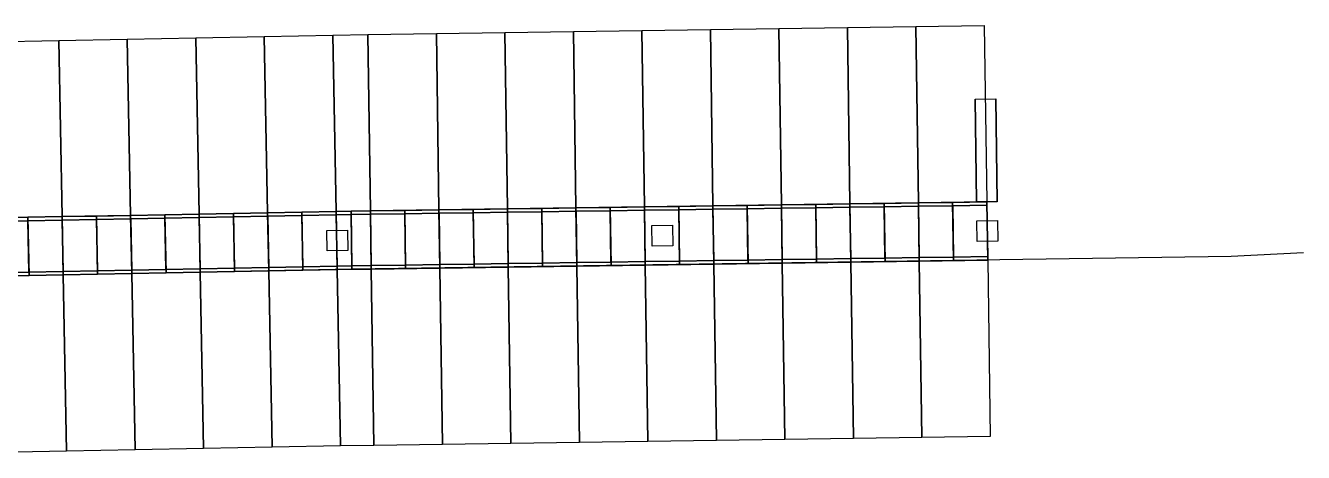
# Model space of a CAD drawing. Extents: x -568 to -418, y 8 to 39.
# Drawn here: x -455 to -417.69, y 8.13 to 20.6 of the extents above; entities that cross this region are included whole.
import ezdxf

# ---------------------------------------------------------------- set-up
doc = ezdxf.new("R2010")
doc.units = 0
doc.header["$LTSCALE"] = 0.25
for name, color, linetype in [('3D-AGUA', 140, 'CONTINUOUS'), ('3D-COLECTOR-INTERIOR', 9, 'CONTINUOUS'), ('3D-COLECTOR-LOSA-FONDO', 253, 'CONTINUOUS'), ('3D-COLECTOR-LOSA-SUPERIOR', 254, 'CONTINUOUS'), ('3D-COLECTOR-MUROS', 252, 'CONTINUOUS'), ('3D-CUNETAS', 3, 'CONTINUOUS'), ('3D-LINDERO', 6, 'CONTINUOUS'), ('3D-REGISTROS-TAPAS', 30, 'CONTINUOUS'), ('3D-TERRENO', 8, 'CONTINUOUS')]:
    doc.layers.add(name, color=color, linetype=linetype)

msp = doc.modelspace()

# ---------------------------------------------------------------- linework, layer by layer
at = {"layer": '3D-AGUA'}
for points in [[(-429.9117, 13.8073, 259.057), (-430.9116, 13.7927, 259.0554), (-430.9335, 15.2926, 259.0554), (-429.9336, 15.3072, 259.057)], [(-428.9118, 13.8219, 259.0587), (-429.9117, 13.8073, 259.057), (-429.9336, 15.3072, 259.057), (-428.9337, 15.3218, 259.0587)], [(-427.9119, 13.8366, 259.0604), (-428.9118, 13.8219, 259.0587), (-428.9337, 15.3218, 259.0587), (-427.9338, 15.3364, 259.0604)], [(-426.912, 13.8512, 259.0622), (-427.9119, 13.8366, 259.0604), (-427.9338, 15.3364, 259.0604), (-426.934, 15.351, 259.0622)], [(-452.9053, 13.4377, 259.0271), (-453.9051, 13.4185, 259.0261), (-453.9338, 14.9183, 259.0261), (-452.934, 14.9374, 259.0271)], [(-451.9055, 13.4568, 259.0281), (-452.9053, 13.4377, 259.0271), (-452.934, 14.9374, 259.0271), (-451.9342, 14.9565, 259.0281)], [(-450.9057, 13.476, 259.0291), (-451.9055, 13.4568, 259.0281), (-451.9342, 14.9565, 259.0281), (-450.9344, 14.9757, 259.0291)], [(-449.9058, 13.4951, 259.0302), (-450.9057, 13.476, 259.0291), (-450.9344, 14.9757, 259.0291), (-449.9346, 14.9948, 259.0302)], [(-448.906, 13.5143, 259.0313), (-449.9058, 13.4951, 259.0302), (-449.9346, 14.9948, 259.0302), (-448.9347, 15.014, 259.0313)], [(-447.9062, 13.5334, 259.0324), (-448.906, 13.5143, 259.0313), (-448.9347, 15.014, 259.0313), (-447.9349, 15.0331, 259.0324)], [(-446.9064, 13.5526, 259.0335), (-447.9062, 13.5334, 259.0324), (-447.9349, 15.0331, 259.0324), (-446.9351, 15.0523, 259.0335)], [(-445.9066, 13.5717, 259.0347), (-446.9064, 13.5526, 259.0335), (-446.9351, 15.0523, 259.0335), (-445.9353, 15.0714, 259.0347)], [(-445.4754, 13.58, 259.0353), (-445.9066, 13.5717, 259.0347), (-445.9353, 15.0714, 259.0347), (-445.4973, 15.0798, 259.0353)], [(-444.9101, 13.5882, 259.0359), (-445.4754, 13.58, 259.0353), (-445.4973, 15.0798, 259.0353), (-444.932, 15.0881, 259.0359)], [(-443.9102, 13.6028, 259.0371), (-444.9101, 13.5882, 259.0359), (-444.932, 15.0881, 259.0359), (-443.9321, 15.1027, 259.0371)], [(-442.9103, 13.6174, 259.0383), (-443.9102, 13.6028, 259.0371), (-443.9321, 15.1027, 259.0371), (-442.9322, 15.1173, 259.0383)], [(-441.9104, 13.632, 259.0396), (-442.9103, 13.6174, 259.0383), (-442.9322, 15.1173, 259.0383), (-441.9324, 15.1319, 259.0396)], [(-440.9106, 13.6467, 259.0409), (-441.9104, 13.632, 259.0396), (-441.9324, 15.1319, 259.0396), (-440.9325, 15.1465, 259.0409)], [(-439.9107, 13.6613, 259.0422), (-440.9106, 13.6467, 259.0409), (-440.9325, 15.1465, 259.0409), (-439.9326, 15.1611, 259.0422)], [(-438.9108, 13.6759, 259.0435), (-439.9107, 13.6613, 259.0422), (-439.9326, 15.1611, 259.0422), (-438.9327, 15.1757, 259.0435)], [(-437.9109, 13.6905, 259.0449), (-438.9108, 13.6759, 259.0435), (-438.9327, 15.1757, 259.0435), (-437.9328, 15.1903, 259.0449)], [(-436.911, 13.7051, 259.0463), (-437.9109, 13.6905, 259.0449), (-437.9328, 15.1903, 259.0449), (-436.9329, 15.2049, 259.0463)], [(-435.9111, 13.7197, 259.0478), (-436.911, 13.7051, 259.0463), (-436.9329, 15.2049, 259.0463), (-435.933, 15.2195, 259.0478)], [(-434.9112, 13.7343, 259.0492), (-435.9111, 13.7197, 259.0478), (-435.933, 15.2195, 259.0478), (-434.9331, 15.2341, 259.0492)], [(-433.9113, 13.7489, 259.0507), (-434.9112, 13.7343, 259.0492), (-434.9331, 15.2341, 259.0492), (-433.9332, 15.2487, 259.0507)], [(-432.9114, 13.7635, 259.0522), (-433.9113, 13.7489, 259.0507), (-433.9332, 15.2487, 259.0507), (-432.9333, 15.2634, 259.0522)], [(-431.9115, 13.7781, 259.0538), (-432.9114, 13.7635, 259.0522), (-432.9333, 15.2634, 259.0522), (-431.9334, 15.278, 259.0538)], [(-430.9116, 13.7927, 259.0554), (-431.9115, 13.7781, 259.0538), (-431.9334, 15.278, 259.0538), (-430.9335, 15.2926, 259.0554)], [(-454.9049, 13.3994, 259.0251), (-455.9047, 13.3802, 259.0241), (-455.9335, 14.88, 259.0241), (-454.9336, 14.8991, 259.0251)], [(-453.9051, 13.4185, 259.0261), (-454.9049, 13.3994, 259.0251), (-454.9336, 14.8991, 259.0251), (-453.9338, 14.9183, 259.0261)]]:
    msp.add_3dface(points, dxfattribs=at)
at = {"layer": '3D-COLECTOR-INTERIOR'}
for points in [[(-429.9117, 13.8073, 258.7109), (-430.9116, 13.7927, 258.7079), (-430.9335, 15.2926, 258.7079), (-429.9336, 15.3072, 258.7109)], [(-429.9336, 15.3072, 258.7109), (-430.9335, 15.2926, 258.7079), (-430.9335, 15.2926, 259.15), (-429.9336, 15.3072, 259.15)], [(-429.9117, 13.8073, 259.15), (-430.9116, 13.7927, 259.15), (-430.9335, 15.2926, 259.15), (-429.9336, 15.3072, 259.15)], [(-428.9118, 13.8219, 258.714), (-429.9117, 13.8073, 258.7109), (-429.9336, 15.3072, 258.7109), (-428.9337, 15.3218, 258.714)], [(-428.9337, 15.3218, 258.714), (-429.9336, 15.3072, 258.7109), (-429.9336, 15.3072, 259.15), (-428.9337, 15.3218, 259.15)], [(-428.9118, 13.8219, 259.15), (-429.9117, 13.8073, 259.15), (-429.9336, 15.3072, 259.15), (-428.9337, 15.3218, 259.15)], [(-427.9119, 13.8366, 258.717), (-428.9118, 13.8219, 258.714), (-428.9337, 15.3218, 258.714), (-427.9338, 15.3364, 258.717)], [(-427.9338, 15.3364, 258.717), (-428.9337, 15.3218, 258.714), (-428.9337, 15.3218, 259.15), (-427.9338, 15.3364, 259.15)], [(-427.9119, 13.8366, 259.15), (-428.9118, 13.8219, 259.15), (-428.9337, 15.3218, 259.15), (-427.9338, 15.3364, 259.15)], [(-426.912, 13.8512, 258.72), (-427.9119, 13.8366, 258.717), (-427.9338, 15.3364, 258.717), (-426.934, 15.351, 258.72)], [(-426.934, 15.351, 258.72), (-427.9338, 15.3364, 258.717), (-427.9338, 15.3364, 259.15), (-426.934, 15.351, 259.15)], [(-426.912, 13.8512, 259.15), (-427.9119, 13.8366, 259.15), (-427.9338, 15.3364, 259.15), (-426.934, 15.351, 259.15)], [(-452.9053, 13.4377, 258.6415), (-453.9051, 13.4185, 258.6385), (-453.9338, 14.9183, 258.6385), (-452.934, 14.9374, 258.6415)], [(-452.934, 14.9374, 258.6415), (-453.9338, 14.9183, 258.6385), (-453.9338, 14.9183, 259.15), (-452.934, 14.9374, 259.15)], [(-452.9053, 13.4377, 259.15), (-453.9051, 13.4185, 259.15), (-453.9338, 14.9183, 259.15), (-452.934, 14.9374, 259.15)], [(-451.9055, 13.4568, 258.6445), (-452.9053, 13.4377, 258.6415), (-452.934, 14.9374, 258.6415), (-451.9342, 14.9565, 258.6445)], [(-451.9342, 14.9565, 258.6445), (-452.934, 14.9374, 258.6415), (-452.934, 14.9374, 259.15), (-451.9342, 14.9565, 259.15)], [(-451.9055, 13.4568, 259.15), (-452.9053, 13.4377, 259.15), (-452.934, 14.9374, 259.15), (-451.9342, 14.9565, 259.15)], [(-450.9057, 13.476, 258.6475), (-451.9055, 13.4568, 258.6445), (-451.9342, 14.9565, 258.6445), (-450.9344, 14.9757, 258.6475)], [(-450.9344, 14.9757, 258.6475), (-451.9342, 14.9565, 258.6445), (-451.9342, 14.9565, 259.15), (-450.9344, 14.9757, 259.15)], [(-450.9057, 13.476, 259.15), (-451.9055, 13.4568, 259.15), (-451.9342, 14.9565, 259.15), (-450.9344, 14.9757, 259.15)], [(-449.9058, 13.4951, 258.6505), (-450.9057, 13.476, 258.6475), (-450.9344, 14.9757, 258.6475), (-449.9346, 14.9948, 258.6505)], [(-449.9346, 14.9948, 258.6505), (-450.9344, 14.9757, 258.6475), (-450.9344, 14.9757, 259.15), (-449.9346, 14.9948, 259.15)], [(-449.9058, 13.4951, 259.15), (-450.9057, 13.476, 259.15), (-450.9344, 14.9757, 259.15), (-449.9346, 14.9948, 259.15)], [(-448.906, 13.5143, 258.6536), (-449.9058, 13.4951, 258.6505), (-449.9346, 14.9948, 258.6505), (-448.9347, 15.014, 258.6536)], [(-448.9347, 15.014, 258.6536), (-449.9346, 14.9948, 258.6505), (-449.9346, 14.9948, 259.15), (-448.9347, 15.014, 259.15)], [(-448.906, 13.5143, 259.15), (-449.9058, 13.4951, 259.15), (-449.9346, 14.9948, 259.15), (-448.9347, 15.014, 259.15)], [(-447.9062, 13.5334, 258.6566), (-448.906, 13.5143, 258.6536), (-448.9347, 15.014, 258.6536), (-447.9349, 15.0331, 258.6566)], [(-447.9349, 15.0331, 258.6566), (-448.9347, 15.014, 258.6536), (-448.9347, 15.014, 259.15), (-447.9349, 15.0331, 259.15)], [(-447.9062, 13.5334, 259.15), (-448.906, 13.5143, 259.15), (-448.9347, 15.014, 259.15), (-447.9349, 15.0331, 259.15)], [(-446.9064, 13.5526, 258.6596), (-447.9062, 13.5334, 258.6566), (-447.9349, 15.0331, 258.6566), (-446.9351, 15.0523, 258.6596)], [(-446.9351, 15.0523, 258.6596), (-447.9349, 15.0331, 258.6566), (-447.9349, 15.0331, 259.15), (-446.9351, 15.0523, 259.15)], [(-446.9064, 13.5526, 259.15), (-447.9062, 13.5334, 259.15), (-447.9349, 15.0331, 259.15), (-446.9351, 15.0523, 259.15)], [(-445.9066, 13.5717, 258.6626), (-446.9064, 13.5526, 258.6596), (-446.9351, 15.0523, 258.6596), (-445.9353, 15.0714, 258.6626)], [(-445.9353, 15.0714, 258.6626), (-446.9351, 15.0523, 258.6596), (-446.9351, 15.0523, 259.15), (-445.9353, 15.0714, 259.15)], [(-445.9066, 13.5717, 259.15), (-446.9064, 13.5526, 259.15), (-446.9351, 15.0523, 259.15), (-445.9353, 15.0714, 259.15)], [(-445.4754, 13.58, 258.6639), (-445.9066, 13.5717, 258.6626), (-445.9353, 15.0714, 258.6626), (-445.4973, 15.0798, 258.6639)], [(-445.4973, 15.0798, 258.6639), (-445.9353, 15.0714, 258.6626), (-445.9353, 15.0714, 259.15), (-445.4973, 15.0798, 259.15)], [(-445.4754, 13.58, 259.15), (-445.9066, 13.5717, 259.15), (-445.9353, 15.0714, 259.15), (-445.4973, 15.0798, 259.15)], [(-444.9101, 13.5882, 258.6656), (-445.4754, 13.58, 258.6639), (-445.4973, 15.0798, 258.6639), (-444.932, 15.0881, 258.6656)], [(-444.932, 15.0881, 258.6656), (-445.4973, 15.0798, 258.6639), (-445.4973, 15.0798, 259.15), (-444.932, 15.0881, 259.15)], [(-444.9101, 13.5882, 259.15), (-445.4754, 13.58, 259.15), (-445.4973, 15.0798, 259.15), (-444.932, 15.0881, 259.15)], [(-443.9102, 13.6028, 258.6687), (-444.9101, 13.5882, 258.6656), (-444.932, 15.0881, 258.6656), (-443.9321, 15.1027, 258.6687)], [(-443.9321, 15.1027, 258.6687), (-444.932, 15.0881, 258.6656), (-444.932, 15.0881, 259.15), (-443.9321, 15.1027, 259.15)], [(-443.9102, 13.6028, 259.15), (-444.9101, 13.5882, 259.15), (-444.932, 15.0881, 259.15), (-443.9321, 15.1027, 259.15)], [(-442.9103, 13.6174, 258.6717), (-443.9102, 13.6028, 258.6687), (-443.9321, 15.1027, 258.6687), (-442.9322, 15.1173, 258.6717)], [(-442.9322, 15.1173, 258.6717), (-443.9321, 15.1027, 258.6687), (-443.9321, 15.1027, 259.15), (-442.9322, 15.1173, 259.15)], [(-442.9103, 13.6174, 259.15), (-443.9102, 13.6028, 259.15), (-443.9321, 15.1027, 259.15), (-442.9322, 15.1173, 259.15)], [(-441.9104, 13.632, 258.6747), (-442.9103, 13.6174, 258.6717), (-442.9322, 15.1173, 258.6717), (-441.9324, 15.1319, 258.6747)], [(-441.9324, 15.1319, 258.6747), (-442.9322, 15.1173, 258.6717), (-442.9322, 15.1173, 259.15), (-441.9324, 15.1319, 259.15)], [(-441.9104, 13.632, 259.15), (-442.9103, 13.6174, 259.15), (-442.9322, 15.1173, 259.15), (-441.9324, 15.1319, 259.15)], [(-440.9106, 13.6467, 258.6777), (-441.9104, 13.632, 258.6747), (-441.9324, 15.1319, 258.6747), (-440.9325, 15.1465, 258.6777)], [(-440.9325, 15.1465, 258.6777), (-441.9324, 15.1319, 258.6747), (-441.9324, 15.1319, 259.15), (-440.9325, 15.1465, 259.15)], [(-440.9106, 13.6467, 259.15), (-441.9104, 13.632, 259.15), (-441.9324, 15.1319, 259.15), (-440.9325, 15.1465, 259.15)], [(-439.9107, 13.6613, 258.6807), (-440.9106, 13.6467, 258.6777), (-440.9325, 15.1465, 258.6777), (-439.9326, 15.1611, 258.6807)], [(-439.9326, 15.1611, 258.6807), (-440.9325, 15.1465, 258.6777), (-440.9325, 15.1465, 259.15), (-439.9326, 15.1611, 259.15)], [(-439.9107, 13.6613, 259.15), (-440.9106, 13.6467, 259.15), (-440.9325, 15.1465, 259.15), (-439.9326, 15.1611, 259.15)], [(-438.9108, 13.6759, 258.6838), (-439.9107, 13.6613, 258.6807), (-439.9326, 15.1611, 258.6807), (-438.9327, 15.1757, 258.6838)], [(-438.9327, 15.1757, 258.6838), (-439.9326, 15.1611, 258.6807), (-439.9326, 15.1611, 259.15), (-438.9327, 15.1757, 259.15)], [(-438.9108, 13.6759, 259.15), (-439.9107, 13.6613, 259.15), (-439.9326, 15.1611, 259.15), (-438.9327, 15.1757, 259.15)], [(-437.9109, 13.6905, 258.6868), (-438.9108, 13.6759, 258.6838), (-438.9327, 15.1757, 258.6838), (-437.9328, 15.1903, 258.6868)], [(-437.9328, 15.1903, 258.6868), (-438.9327, 15.1757, 258.6838), (-438.9327, 15.1757, 259.15), (-437.9328, 15.1903, 259.15)], [(-437.9109, 13.6905, 259.15), (-438.9108, 13.6759, 259.15), (-438.9327, 15.1757, 259.15), (-437.9328, 15.1903, 259.15)], [(-436.911, 13.7051, 258.6898), (-437.9109, 13.6905, 258.6868), (-437.9328, 15.1903, 258.6868), (-436.9329, 15.2049, 258.6898)], [(-436.9329, 15.2049, 258.6898), (-437.9328, 15.1903, 258.6868), (-437.9328, 15.1903, 259.15), (-436.9329, 15.2049, 259.15)], [(-436.911, 13.7051, 259.15), (-437.9109, 13.6905, 259.15), (-437.9328, 15.1903, 259.15), (-436.9329, 15.2049, 259.15)], [(-435.9111, 13.7197, 258.6928), (-436.911, 13.7051, 258.6898), (-436.9329, 15.2049, 258.6898), (-435.933, 15.2195, 258.6928)], [(-435.933, 15.2195, 258.6928), (-436.9329, 15.2049, 258.6898), (-436.9329, 15.2049, 259.15), (-435.933, 15.2195, 259.15)], [(-435.9111, 13.7197, 259.15), (-436.911, 13.7051, 259.15), (-436.9329, 15.2049, 259.15), (-435.933, 15.2195, 259.15)], [(-434.9112, 13.7343, 258.6958), (-435.9111, 13.7197, 258.6928), (-435.933, 15.2195, 258.6928), (-434.9331, 15.2341, 258.6958)], [(-434.9331, 15.2341, 258.6958), (-435.933, 15.2195, 258.6928), (-435.933, 15.2195, 259.15), (-434.9331, 15.2341, 259.15)], [(-434.9112, 13.7343, 259.15), (-435.9111, 13.7197, 259.15), (-435.933, 15.2195, 259.15), (-434.9331, 15.2341, 259.15)], [(-433.9113, 13.7489, 258.6989), (-434.9112, 13.7343, 258.6958), (-434.9331, 15.2341, 258.6958), (-433.9332, 15.2487, 258.6989)], [(-433.9332, 15.2487, 258.6989), (-434.9331, 15.2341, 258.6958), (-434.9331, 15.2341, 259.15), (-433.9332, 15.2487, 259.15)], [(-433.9113, 13.7489, 259.15), (-434.9112, 13.7343, 259.15), (-434.9331, 15.2341, 259.15), (-433.9332, 15.2487, 259.15)], [(-432.9114, 13.7635, 258.7019), (-433.9113, 13.7489, 258.6989), (-433.9332, 15.2487, 258.6989), (-432.9333, 15.2634, 258.7019)], [(-432.9333, 15.2634, 258.7019), (-433.9332, 15.2487, 258.6989), (-433.9332, 15.2487, 259.15), (-432.9333, 15.2634, 259.15)], [(-432.9114, 13.7635, 259.15), (-433.9113, 13.7489, 259.15), (-433.9332, 15.2487, 259.15), (-432.9333, 15.2634, 259.15)], [(-431.9115, 13.7781, 258.7049), (-432.9114, 13.7635, 258.7019), (-432.9333, 15.2634, 258.7019), (-431.9334, 15.278, 258.7049)], [(-431.9334, 15.278, 258.7049), (-432.9333, 15.2634, 258.7019), (-432.9333, 15.2634, 259.15), (-431.9334, 15.278, 259.15)], [(-431.9115, 13.7781, 259.15), (-432.9114, 13.7635, 259.15), (-432.9333, 15.2634, 259.15), (-431.9334, 15.278, 259.15)], [(-430.9116, 13.7927, 258.7079), (-431.9115, 13.7781, 258.7049), (-431.9334, 15.278, 258.7049), (-430.9335, 15.2926, 258.7079)], [(-430.9335, 15.2926, 258.7079), (-431.9334, 15.278, 258.7049), (-431.9334, 15.278, 259.15), (-430.9335, 15.2926, 259.15)], [(-430.9116, 13.7927, 259.15), (-431.9115, 13.7781, 259.15), (-431.9334, 15.278, 259.15), (-430.9335, 15.2926, 259.15)], [(-454.9049, 13.3994, 258.6354), (-455.9047, 13.3802, 258.6324), (-455.9335, 14.88, 258.6324), (-454.9336, 14.8991, 258.6354)], [(-454.9336, 14.8991, 258.6354), (-455.9335, 14.88, 258.6324), (-455.9335, 14.88, 259.15), (-454.9336, 14.8991, 259.15)], [(-454.9049, 13.3994, 259.15), (-455.9047, 13.3802, 259.15), (-455.9335, 14.88, 259.15), (-454.9336, 14.8991, 259.15)], [(-453.9051, 13.4185, 258.6385), (-454.9049, 13.3994, 258.6354), (-454.9336, 14.8991, 258.6354), (-453.9338, 14.9183, 258.6385)], [(-453.9338, 14.9183, 258.6385), (-454.9336, 14.8991, 258.6354), (-454.9336, 14.8991, 259.15), (-453.9338, 14.9183, 259.15)], [(-453.9051, 13.4185, 259.15), (-454.9049, 13.3994, 259.15), (-454.9336, 14.8991, 259.15), (-453.9338, 14.9183, 259.15)], [(-429.9117, 13.8073, 258.7109), (-430.9116, 13.7927, 258.7079), (-430.9116, 13.7927, 259.15), (-429.9117, 13.8073, 259.15)], [(-428.9118, 13.8219, 258.714), (-429.9117, 13.8073, 258.7109), (-429.9117, 13.8073, 259.15), (-428.9118, 13.8219, 259.15)], [(-427.9119, 13.8366, 258.717), (-428.9118, 13.8219, 258.714), (-428.9118, 13.8219, 259.15), (-427.9119, 13.8366, 259.15)], [(-426.912, 13.8512, 258.72), (-427.9119, 13.8366, 258.717), (-427.9119, 13.8366, 259.15), (-426.912, 13.8512, 259.15)], [(-452.9053, 13.4377, 258.6415), (-453.9051, 13.4185, 258.6385), (-453.9051, 13.4185, 259.15), (-452.9053, 13.4377, 259.15)], [(-451.9055, 13.4568, 258.6445), (-452.9053, 13.4377, 258.6415), (-452.9053, 13.4377, 259.15), (-451.9055, 13.4568, 259.15)], [(-450.9057, 13.476, 258.6475), (-451.9055, 13.4568, 258.6445), (-451.9055, 13.4568, 259.15), (-450.9057, 13.476, 259.15)], [(-449.9058, 13.4951, 258.6505), (-450.9057, 13.476, 258.6475), (-450.9057, 13.476, 259.15), (-449.9058, 13.4951, 259.15)], [(-448.906, 13.5143, 258.6536), (-449.9058, 13.4951, 258.6505), (-449.9058, 13.4951, 259.15), (-448.906, 13.5143, 259.15)], [(-447.9062, 13.5334, 258.6566), (-448.906, 13.5143, 258.6536), (-448.906, 13.5143, 259.15), (-447.9062, 13.5334, 259.15)], [(-446.9064, 13.5526, 258.6596), (-447.9062, 13.5334, 258.6566), (-447.9062, 13.5334, 259.15), (-446.9064, 13.5526, 259.15)], [(-445.9066, 13.5717, 258.6626), (-446.9064, 13.5526, 258.6596), (-446.9064, 13.5526, 259.15), (-445.9066, 13.5717, 259.15)], [(-445.4754, 13.58, 258.6639), (-445.9066, 13.5717, 258.6626), (-445.9066, 13.5717, 259.15), (-445.4754, 13.58, 259.15)], [(-444.9101, 13.5882, 258.6656), (-445.4754, 13.58, 258.6639), (-445.4754, 13.58, 259.15), (-444.9101, 13.5882, 259.15)], [(-443.9102, 13.6028, 258.6687), (-444.9101, 13.5882, 258.6656), (-444.9101, 13.5882, 259.15), (-443.9102, 13.6028, 259.15)], [(-442.9103, 13.6174, 258.6717), (-443.9102, 13.6028, 258.6687), (-443.9102, 13.6028, 259.15), (-442.9103, 13.6174, 259.15)], [(-441.9104, 13.632, 258.6747), (-442.9103, 13.6174, 258.6717), (-442.9103, 13.6174, 259.15), (-441.9104, 13.632, 259.15)], [(-440.9106, 13.6467, 258.6777), (-441.9104, 13.632, 258.6747), (-441.9104, 13.632, 259.15), (-440.9106, 13.6467, 259.15)], [(-439.9107, 13.6613, 258.6807), (-440.9106, 13.6467, 258.6777), (-440.9106, 13.6467, 259.15), (-439.9107, 13.6613, 259.15)], [(-438.9108, 13.6759, 258.6838), (-439.9107, 13.6613, 258.6807), (-439.9107, 13.6613, 259.15), (-438.9108, 13.6759, 259.15)], [(-437.9109, 13.6905, 258.6868), (-438.9108, 13.6759, 258.6838), (-438.9108, 13.6759, 259.15), (-437.9109, 13.6905, 259.15)], [(-436.911, 13.7051, 258.6898), (-437.9109, 13.6905, 258.6868), (-437.9109, 13.6905, 259.15), (-436.911, 13.7051, 259.15)], [(-435.9111, 13.7197, 258.6928), (-436.911, 13.7051, 258.6898), (-436.911, 13.7051, 259.15), (-435.9111, 13.7197, 259.15)], [(-434.9112, 13.7343, 258.6958), (-435.9111, 13.7197, 258.6928), (-435.9111, 13.7197, 259.15), (-434.9112, 13.7343, 259.15)], [(-433.9113, 13.7489, 258.6989), (-434.9112, 13.7343, 258.6958), (-434.9112, 13.7343, 259.15), (-433.9113, 13.7489, 259.15)], [(-432.9114, 13.7635, 258.7019), (-433.9113, 13.7489, 258.6989), (-433.9113, 13.7489, 259.15), (-432.9114, 13.7635, 259.15)], [(-431.9115, 13.7781, 258.7049), (-432.9114, 13.7635, 258.7019), (-432.9114, 13.7635, 259.15), (-431.9115, 13.7781, 259.15)], [(-430.9116, 13.7927, 258.7079), (-431.9115, 13.7781, 258.7049), (-431.9115, 13.7781, 259.15), (-430.9116, 13.7927, 259.15)], [(-454.9049, 13.3994, 258.6354), (-455.9047, 13.3802, 258.6324), (-455.9047, 13.3802, 259.15), (-454.9049, 13.3994, 259.15)], [(-453.9051, 13.4185, 258.6385), (-454.9049, 13.3994, 258.6354), (-454.9049, 13.3994, 259.15), (-453.9051, 13.4185, 259.15)]]:
    msp.add_3dface(points, dxfattribs=at)
at = {"layer": '3D-COLECTOR-LOSA-FONDO'}
for points in [[(-436.9095, 13.6051, 258.5398), (-437.9094, 13.5905, 258.5368), (-437.9342, 15.2903, 258.5368), (-436.9343, 15.3049, 258.5398)], [(-435.9096, 13.6197, 258.5428), (-436.9095, 13.6051, 258.5398), (-436.9343, 15.3049, 258.5398), (-435.9345, 15.3195, 258.5428)], [(-434.9097, 13.6343, 258.5458), (-435.9096, 13.6197, 258.5428), (-435.9345, 15.3195, 258.5428), (-434.9346, 15.3341, 258.5458)], [(-433.9098, 13.6489, 258.5489), (-434.9097, 13.6343, 258.5458), (-434.9346, 15.3341, 258.5458), (-433.9347, 15.3487, 258.5489)], [(-432.9099, 13.6635, 258.5519), (-433.9098, 13.6489, 258.5489), (-433.9347, 15.3487, 258.5489), (-432.9348, 15.3633, 258.5519)], [(-431.91, 13.6781, 258.5549), (-432.9099, 13.6635, 258.5519), (-432.9348, 15.3633, 258.5519), (-431.9349, 15.378, 258.5549)], [(-430.9102, 13.6927, 258.5579), (-431.91, 13.6781, 258.5549), (-431.9349, 15.378, 258.5549), (-430.935, 15.3926, 258.5579)], [(-429.9103, 13.7074, 258.5609), (-430.9102, 13.6927, 258.5579), (-430.935, 15.3926, 258.5579), (-429.9351, 15.4072, 258.5609)], [(-428.9104, 13.722, 258.564), (-429.9103, 13.7074, 258.5609), (-429.9351, 15.4072, 258.5609), (-428.9352, 15.4218, 258.564)], [(-427.9105, 13.7366, 258.567), (-428.9104, 13.722, 258.564), (-428.9352, 15.4218, 258.564), (-427.9353, 15.4364, 258.567)], [(-426.9106, 13.7512, 258.57), (-427.9105, 13.7366, 258.567), (-427.9353, 15.4364, 258.567), (-426.9354, 15.451, 258.57)], [(-454.903, 13.2994, 258.4854), (-455.9028, 13.2803, 258.4824), (-455.9354, 14.9799, 258.4824), (-454.9356, 14.9991, 258.4854)], [(-453.9032, 13.3186, 258.4885), (-454.903, 13.2994, 258.4854), (-454.9356, 14.9991, 258.4854), (-453.9357, 15.0182, 258.4885)], [(-452.9034, 13.3377, 258.4915), (-453.9032, 13.3186, 258.4885), (-453.9357, 15.0182, 258.4885), (-452.9359, 15.0374, 258.4915)], [(-451.9036, 13.3568, 258.4945), (-452.9034, 13.3377, 258.4915), (-452.9359, 15.0374, 258.4915), (-451.9361, 15.0565, 258.4945)], [(-450.9037, 13.376, 258.4975), (-451.9036, 13.3568, 258.4945), (-451.9361, 15.0565, 258.4945), (-450.9363, 15.0757, 258.4975)], [(-449.9039, 13.3951, 258.5005), (-450.9037, 13.376, 258.4975), (-450.9363, 15.0757, 258.4975), (-449.9365, 15.0948, 258.5005)], [(-448.9041, 13.4143, 258.5036), (-449.9039, 13.3951, 258.5005), (-449.9365, 15.0948, 258.5005), (-448.9367, 15.114, 258.5036)], [(-447.9043, 13.4334, 258.5066), (-448.9041, 13.4143, 258.5036), (-448.9367, 15.114, 258.5036), (-447.9368, 15.1331, 258.5066)], [(-446.9045, 13.4526, 258.5096), (-447.9043, 13.4334, 258.5066), (-447.9368, 15.1331, 258.5066), (-446.937, 15.1523, 258.5096)], [(-445.9047, 13.4717, 258.5126), (-446.9045, 13.4526, 258.5096), (-446.937, 15.1523, 258.5096), (-445.9372, 15.1714, 258.5126)], [(-445.4739, 13.48, 258.5139), (-445.9047, 13.4717, 258.5126), (-445.9372, 15.1714, 258.5126), (-445.4988, 15.1798, 258.5139)], [(-444.9087, 13.4882, 258.5156), (-445.4739, 13.48, 258.5139), (-445.4988, 15.1798, 258.5139), (-444.9335, 15.188, 258.5156)], [(-443.9088, 13.5028, 258.5187), (-444.9087, 13.4882, 258.5156), (-444.9335, 15.188, 258.5156), (-443.9336, 15.2027, 258.5187)], [(-442.9089, 13.5174, 258.5217), (-443.9088, 13.5028, 258.5187), (-443.9336, 15.2027, 258.5187), (-442.9337, 15.2173, 258.5217)], [(-441.909, 13.5321, 258.5247), (-442.9089, 13.5174, 258.5217), (-442.9337, 15.2173, 258.5217), (-441.9338, 15.2319, 258.5247)], [(-440.9091, 13.5467, 258.5277), (-441.909, 13.5321, 258.5247), (-441.9338, 15.2319, 258.5247), (-440.9339, 15.2465, 258.5277)], [(-439.9092, 13.5613, 258.5307), (-440.9091, 13.5467, 258.5277), (-440.9339, 15.2465, 258.5277), (-439.934, 15.2611, 258.5307)], [(-438.9093, 13.5759, 258.5338), (-439.9092, 13.5613, 258.5307), (-439.934, 15.2611, 258.5307), (-438.9341, 15.2757, 258.5338)], [(-437.9094, 13.5905, 258.5368), (-438.9093, 13.5759, 258.5338), (-438.9341, 15.2757, 258.5338), (-437.9342, 15.2903, 258.5368)]]:
    msp.add_3dface(points, dxfattribs=at)
at = {"layer": '3D-COLECTOR-LOSA-SUPERIOR'}
for points in [[(-436.9095, 13.6051, 259.25), (-437.9094, 13.5905, 259.25), (-437.9342, 15.2903, 259.25), (-436.9343, 15.3049, 259.25)], [(-435.9096, 13.6197, 259.25), (-436.9095, 13.6051, 259.25), (-436.9343, 15.3049, 259.25), (-435.9345, 15.3195, 259.25)], [(-434.9097, 13.6343, 259.25), (-435.9096, 13.6197, 259.25), (-435.9345, 15.3195, 259.25), (-434.9346, 15.3341, 259.25)], [(-433.9098, 13.6489, 259.25), (-434.9097, 13.6343, 259.25), (-434.9346, 15.3341, 259.25), (-433.9347, 15.3487, 259.25)], [(-432.9099, 13.6635, 259.25), (-433.9098, 13.6489, 259.25), (-433.9347, 15.3487, 259.25), (-432.9348, 15.3633, 259.25)], [(-431.91, 13.6781, 259.25), (-432.9099, 13.6635, 259.25), (-432.9348, 15.3633, 259.25), (-431.9349, 15.378, 259.25)], [(-430.9102, 13.6927, 259.25), (-431.91, 13.6781, 259.25), (-431.9349, 15.378, 259.25), (-430.935, 15.3926, 259.25)], [(-429.9103, 13.7074, 259.25), (-430.9102, 13.6927, 259.25), (-430.935, 15.3926, 259.25), (-429.9351, 15.4072, 259.25)], [(-428.9104, 13.722, 259.25), (-429.9103, 13.7074, 259.25), (-429.9351, 15.4072, 259.25), (-428.9352, 15.4218, 259.25)], [(-427.9105, 13.7366, 259.25), (-428.9104, 13.722, 259.25), (-428.9352, 15.4218, 259.25), (-427.9353, 15.4364, 259.25)], [(-426.9106, 13.7512, 259.25), (-427.9105, 13.7366, 259.25), (-427.9353, 15.4364, 259.25), (-426.9354, 15.451, 259.25)], [(-454.903, 13.2994, 259.25), (-455.9028, 13.2803, 259.25), (-455.9354, 14.9799, 259.25), (-454.9356, 14.9991, 259.25)], [(-453.9032, 13.3186, 259.25), (-454.903, 13.2994, 259.25), (-454.9356, 14.9991, 259.25), (-453.9357, 15.0182, 259.25)], [(-452.9034, 13.3377, 259.25), (-453.9032, 13.3186, 259.25), (-453.9357, 15.0182, 259.25), (-452.9359, 15.0374, 259.25)], [(-451.9036, 13.3568, 259.25), (-452.9034, 13.3377, 259.25), (-452.9359, 15.0374, 259.25), (-451.9361, 15.0565, 259.25)], [(-450.9037, 13.376, 259.25), (-451.9036, 13.3568, 259.25), (-451.9361, 15.0565, 259.25), (-450.9363, 15.0757, 259.25)], [(-449.9039, 13.3951, 259.25), (-450.9037, 13.376, 259.25), (-450.9363, 15.0757, 259.25), (-449.9365, 15.0948, 259.25)], [(-448.9041, 13.4143, 259.25), (-449.9039, 13.3951, 259.25), (-449.9365, 15.0948, 259.25), (-448.9367, 15.114, 259.25)], [(-447.9043, 13.4334, 259.25), (-448.9041, 13.4143, 259.25), (-448.9367, 15.114, 259.25), (-447.9368, 15.1331, 259.25)], [(-446.9045, 13.4526, 259.25), (-447.9043, 13.4334, 259.25), (-447.9368, 15.1331, 259.25), (-446.937, 15.1523, 259.25)], [(-445.9047, 13.4717, 259.25), (-446.9045, 13.4526, 259.25), (-446.937, 15.1523, 259.25), (-445.9372, 15.1714, 259.25)], [(-445.4739, 13.48, 259.25), (-445.9047, 13.4717, 259.25), (-445.9372, 15.1714, 259.25), (-445.4988, 15.1798, 259.25)], [(-444.9087, 13.4882, 259.25), (-445.4739, 13.48, 259.25), (-445.4988, 15.1798, 259.25), (-444.9335, 15.188, 259.25)], [(-443.9088, 13.5028, 259.25), (-444.9087, 13.4882, 259.25), (-444.9335, 15.188, 259.25), (-443.9336, 15.2027, 259.25)], [(-442.9089, 13.5174, 259.25), (-443.9088, 13.5028, 259.25), (-443.9336, 15.2027, 259.25), (-442.9337, 15.2173, 259.25)], [(-441.909, 13.5321, 259.25), (-442.9089, 13.5174, 259.25), (-442.9337, 15.2173, 259.25), (-441.9338, 15.2319, 259.25)], [(-440.9091, 13.5467, 259.25), (-441.909, 13.5321, 259.25), (-441.9338, 15.2319, 259.25), (-440.9339, 15.2465, 259.25)], [(-439.9092, 13.5613, 259.25), (-440.9091, 13.5467, 259.25), (-440.9339, 15.2465, 259.25), (-439.934, 15.2611, 259.25)], [(-438.9093, 13.5759, 259.25), (-439.9092, 13.5613, 259.25), (-439.934, 15.2611, 259.25), (-438.9341, 15.2757, 259.25)], [(-437.9094, 13.5905, 259.25), (-438.9093, 13.5759, 259.25), (-438.9341, 15.2757, 259.25), (-437.9342, 15.2903, 259.25)]]:
    msp.add_3dface(points, dxfattribs=at)
at = {"layer": '3D-COLECTOR-MUROS'}
for points in [[(-436.9343, 15.3049, 258.5398), (-437.9342, 15.2903, 258.5368), (-437.9342, 15.2903, 259.25), (-436.9343, 15.3049, 259.25)], [(-435.9345, 15.3195, 258.5428), (-436.9343, 15.3049, 258.5398), (-436.9343, 15.3049, 259.25), (-435.9345, 15.3195, 259.25)], [(-434.9346, 15.3341, 258.5458), (-435.9345, 15.3195, 258.5428), (-435.9345, 15.3195, 259.25), (-434.9346, 15.3341, 259.25)], [(-433.9347, 15.3487, 258.5489), (-434.9346, 15.3341, 258.5458), (-434.9346, 15.3341, 259.25), (-433.9347, 15.3487, 259.25)], [(-432.9348, 15.3633, 258.5519), (-433.9347, 15.3487, 258.5489), (-433.9347, 15.3487, 259.25), (-432.9348, 15.3633, 259.25)], [(-431.9349, 15.378, 258.5549), (-432.9348, 15.3633, 258.5519), (-432.9348, 15.3633, 259.25), (-431.9349, 15.378, 259.25)], [(-430.935, 15.3926, 258.5579), (-431.9349, 15.378, 258.5549), (-431.9349, 15.378, 259.25), (-430.935, 15.3926, 259.25)], [(-429.9351, 15.4072, 258.5609), (-430.935, 15.3926, 258.5579), (-430.935, 15.3926, 259.25), (-429.9351, 15.4072, 259.25)], [(-428.9352, 15.4218, 258.564), (-429.9351, 15.4072, 258.5609), (-429.9351, 15.4072, 259.25), (-428.9352, 15.4218, 259.25)], [(-427.9353, 15.4364, 258.567), (-428.9352, 15.4218, 258.564), (-428.9352, 15.4218, 259.25), (-427.9353, 15.4364, 259.25)], [(-426.9354, 15.451, 258.57), (-427.9353, 15.4364, 258.567), (-427.9353, 15.4364, 259.25), (-426.9354, 15.451, 259.25)], [(-426.9106, 13.7512, 258.57), (-426.9354, 15.451, 258.57), (-426.9354, 15.451, 259.25), (-426.9106, 13.7512, 259.25)], [(-454.9356, 14.9991, 258.4854), (-455.9354, 14.9799, 258.4824), (-455.9354, 14.9799, 259.25), (-454.9356, 14.9991, 259.25)], [(-453.9357, 15.0182, 258.4885), (-454.9356, 14.9991, 258.4854), (-454.9356, 14.9991, 259.25), (-453.9357, 15.0182, 259.25)], [(-452.9359, 15.0374, 258.4915), (-453.9357, 15.0182, 258.4885), (-453.9357, 15.0182, 259.25), (-452.9359, 15.0374, 259.25)], [(-451.9361, 15.0565, 258.4945), (-452.9359, 15.0374, 258.4915), (-452.9359, 15.0374, 259.25), (-451.9361, 15.0565, 259.25)], [(-450.9363, 15.0757, 258.4975), (-451.9361, 15.0565, 258.4945), (-451.9361, 15.0565, 259.25), (-450.9363, 15.0757, 259.25)], [(-449.9365, 15.0948, 258.5005), (-450.9363, 15.0757, 258.4975), (-450.9363, 15.0757, 259.25), (-449.9365, 15.0948, 259.25)], [(-448.9367, 15.114, 258.5036), (-449.9365, 15.0948, 258.5005), (-449.9365, 15.0948, 259.25), (-448.9367, 15.114, 259.25)], [(-447.9368, 15.1331, 258.5066), (-448.9367, 15.114, 258.5036), (-448.9367, 15.114, 259.25), (-447.9368, 15.1331, 259.25)], [(-446.937, 15.1523, 258.5096), (-447.9368, 15.1331, 258.5066), (-447.9368, 15.1331, 259.25), (-446.937, 15.1523, 259.25)], [(-445.9372, 15.1714, 258.5126), (-446.937, 15.1523, 258.5096), (-446.937, 15.1523, 259.25), (-445.9372, 15.1714, 259.25)], [(-445.4988, 15.1798, 258.5139), (-445.9372, 15.1714, 258.5126), (-445.9372, 15.1714, 259.25), (-445.4988, 15.1798, 259.25)], [(-444.9335, 15.188, 258.5156), (-445.4988, 15.1798, 258.5139), (-445.4988, 15.1798, 259.25), (-444.9335, 15.188, 259.25)], [(-443.9336, 15.2027, 258.5187), (-444.9335, 15.188, 258.5156), (-444.9335, 15.188, 259.25), (-443.9336, 15.2027, 259.25)], [(-442.9337, 15.2173, 258.5217), (-443.9336, 15.2027, 258.5187), (-443.9336, 15.2027, 259.25), (-442.9337, 15.2173, 259.25)], [(-441.9338, 15.2319, 258.5247), (-442.9337, 15.2173, 258.5217), (-442.9337, 15.2173, 259.25), (-441.9338, 15.2319, 259.25)], [(-440.9339, 15.2465, 258.5277), (-441.9338, 15.2319, 258.5247), (-441.9338, 15.2319, 259.25), (-440.9339, 15.2465, 259.25)], [(-439.934, 15.2611, 258.5307), (-440.9339, 15.2465, 258.5277), (-440.9339, 15.2465, 259.25), (-439.934, 15.2611, 259.25)], [(-438.9341, 15.2757, 258.5338), (-439.934, 15.2611, 258.5307), (-439.934, 15.2611, 259.25), (-438.9341, 15.2757, 259.25)], [(-437.9342, 15.2903, 258.5368), (-438.9341, 15.2757, 258.5338), (-438.9341, 15.2757, 259.25), (-437.9342, 15.2903, 259.25)], [(-447.9043, 13.4334, 258.5066), (-448.9041, 13.4143, 258.5036), (-448.9041, 13.4143, 259.25), (-447.9043, 13.4334, 259.25)], [(-446.9045, 13.4526, 258.5096), (-447.9043, 13.4334, 258.5066), (-447.9043, 13.4334, 259.25), (-446.9045, 13.4526, 259.25)], [(-445.9047, 13.4717, 258.5126), (-446.9045, 13.4526, 258.5096), (-446.9045, 13.4526, 259.25), (-445.9047, 13.4717, 259.25)], [(-445.4739, 13.48, 258.5139), (-445.9047, 13.4717, 258.5126), (-445.9047, 13.4717, 259.25), (-445.4739, 13.48, 259.25)], [(-444.9087, 13.4882, 258.5156), (-445.4739, 13.48, 258.5139), (-445.4739, 13.48, 259.25), (-444.9087, 13.4882, 259.25)], [(-443.9088, 13.5028, 258.5187), (-444.9087, 13.4882, 258.5156), (-444.9087, 13.4882, 259.25), (-443.9088, 13.5028, 259.25)], [(-442.9089, 13.5174, 258.5217), (-443.9088, 13.5028, 258.5187), (-443.9088, 13.5028, 259.25), (-442.9089, 13.5174, 259.25)], [(-441.909, 13.5321, 258.5247), (-442.9089, 13.5174, 258.5217), (-442.9089, 13.5174, 259.25), (-441.909, 13.5321, 259.25)], [(-440.9091, 13.5467, 258.5277), (-441.909, 13.5321, 258.5247), (-441.909, 13.5321, 259.25), (-440.9091, 13.5467, 259.25)], [(-439.9092, 13.5613, 258.5307), (-440.9091, 13.5467, 258.5277), (-440.9091, 13.5467, 259.25), (-439.9092, 13.5613, 259.25)], [(-438.9093, 13.5759, 258.5338), (-439.9092, 13.5613, 258.5307), (-439.9092, 13.5613, 259.25), (-438.9093, 13.5759, 259.25)], [(-437.9094, 13.5905, 258.5368), (-438.9093, 13.5759, 258.5338), (-438.9093, 13.5759, 259.25), (-437.9094, 13.5905, 259.25)], [(-436.9095, 13.6051, 258.5398), (-437.9094, 13.5905, 258.5368), (-437.9094, 13.5905, 259.25), (-436.9095, 13.6051, 259.25)], [(-435.9096, 13.6197, 258.5428), (-436.9095, 13.6051, 258.5398), (-436.9095, 13.6051, 259.25), (-435.9096, 13.6197, 259.25)], [(-434.9097, 13.6343, 258.5458), (-435.9096, 13.6197, 258.5428), (-435.9096, 13.6197, 259.25), (-434.9097, 13.6343, 259.25)], [(-433.9098, 13.6489, 258.5489), (-434.9097, 13.6343, 258.5458), (-434.9097, 13.6343, 259.25), (-433.9098, 13.6489, 259.25)], [(-432.9099, 13.6635, 258.5519), (-433.9098, 13.6489, 258.5489), (-433.9098, 13.6489, 259.25), (-432.9099, 13.6635, 259.25)], [(-431.91, 13.6781, 258.5549), (-432.9099, 13.6635, 258.5519), (-432.9099, 13.6635, 259.25), (-431.91, 13.6781, 259.25)], [(-430.9102, 13.6927, 258.5579), (-431.91, 13.6781, 258.5549), (-431.91, 13.6781, 259.25), (-430.9102, 13.6927, 259.25)], [(-429.9103, 13.7074, 258.5609), (-430.9102, 13.6927, 258.5579), (-430.9102, 13.6927, 259.25), (-429.9103, 13.7074, 259.25)], [(-428.9104, 13.722, 258.564), (-429.9103, 13.7074, 258.5609), (-429.9103, 13.7074, 259.25), (-428.9104, 13.722, 259.25)], [(-427.9105, 13.7366, 258.567), (-428.9104, 13.722, 258.564), (-428.9104, 13.722, 259.25), (-427.9105, 13.7366, 259.25)], [(-426.9106, 13.7512, 258.57), (-427.9105, 13.7366, 258.567), (-427.9105, 13.7366, 259.25), (-426.9106, 13.7512, 259.25)], [(-454.903, 13.2994, 258.4854), (-455.9028, 13.2803, 258.4824), (-455.9028, 13.2803, 259.25), (-454.903, 13.2994, 259.25)], [(-453.9032, 13.3186, 258.4885), (-454.903, 13.2994, 258.4854), (-454.903, 13.2994, 259.25), (-453.9032, 13.3186, 259.25)], [(-452.9034, 13.3377, 258.4915), (-453.9032, 13.3186, 258.4885), (-453.9032, 13.3186, 259.25), (-452.9034, 13.3377, 259.25)], [(-451.9036, 13.3568, 258.4945), (-452.9034, 13.3377, 258.4915), (-452.9034, 13.3377, 259.25), (-451.9036, 13.3568, 259.25)], [(-450.9037, 13.376, 258.4975), (-451.9036, 13.3568, 258.4945), (-451.9036, 13.3568, 259.25), (-450.9037, 13.376, 259.25)], [(-449.9039, 13.3951, 258.5005), (-450.9037, 13.376, 258.4975), (-450.9037, 13.376, 259.25), (-449.9039, 13.3951, 259.25)], [(-448.9041, 13.4143, 258.5036), (-449.9039, 13.3951, 258.5005), (-449.9039, 13.3951, 259.25), (-448.9041, 13.4143, 259.25)]]:
    msp.add_3dface(points, dxfattribs=at)
at = {"layer": '3D-CUNETAS'}
for points in [[(-426.6354, 15.4554, 259.25), (-427.2354, 15.4466, 259.25), (-427.2792, 18.4463, 259.25), (-426.6793, 18.4551, 259.25)], [(-427.2354, 15.4466, 258.63), (-427.2792, 18.4463, 258.63), (-427.2792, 18.4463, 259.25), (-427.2354, 15.4466, 259.25)], [(-426.6354, 15.4554, 258.63), (-426.6793, 18.4551, 258.63), (-426.6793, 18.4551, 259.25), (-426.6354, 15.4554, 259.25)]]:
    msp.add_3dface(points, dxfattribs=at)
at = {"layer": '3D-LINDERO'}
for p, q in [((-419.804, 13.855, 259.27), (-445.472, 13.48, 259.27)), ((-417.693, 13.958, 259.27), (-419.804, 13.855, 259.27)), ((-445.472, 13.48, 259.27), (-477.693, 12.863, 259.27))]:
    msp.add_line(p, q, dxfattribs=at)
at = {"layer": '3D-REGISTROS-TAPAS'}
for points in [[(-445.5953, 14.0277, 259.255), (-446.1951, 14.0163, 259.255), (-446.2066, 14.6161, 259.255), (-445.6067, 14.6276, 259.255)], [(-436.1076, 14.1669, 259.255), (-436.7076, 14.1581, 259.255), (-436.7163, 14.758, 259.255), (-436.1164, 14.7668, 259.255)], [(-426.6186, 14.3055, 259.255), (-427.2186, 14.2967, 259.255), (-427.2274, 14.8967, 259.255), (-426.6274, 14.9054, 259.255)]]:
    msp.add_3dface(points, dxfattribs=at)
at = {"layer": '3D-TERRENO'}
for points in [[(-430.935, 15.3926, 259.564), (-432.9348, 15.3633, 259.5692), (-433.01, 20.5128, 259.5448), (-431.0102, 20.542, 259.6189)], [(-428.9352, 15.4218, 259.5415), (-430.935, 15.3926, 259.564), (-431.0102, 20.542, 259.6189), (-429.0104, 20.5712, 259.6742)], [(-426.9354, 15.451, 259.5975), (-428.9352, 15.4218, 259.5415), (-429.0104, 20.5712, 259.6742), (-427.0106, 20.6004, 259.6939)], [(-453.9357, 15.0182, 259.5847), (-455.9354, 14.9799, 259.5994), (-456.034, 20.129, 259.5679), (-454.0343, 20.1673, 259.5822)], [(-451.9361, 15.0565, 259.578), (-453.9357, 15.0182, 259.5847), (-454.0343, 20.1673, 259.5822), (-452.0347, 20.2056, 259.5859)], [(-449.9365, 15.0948, 259.5669), (-451.9361, 15.0565, 259.578), (-452.0347, 20.2056, 259.5859), (-450.0351, 20.2439, 259.5888)], [(-447.9368, 15.1331, 259.5691), (-449.9365, 15.0948, 259.5669), (-450.0351, 20.2439, 259.5888), (-448.0354, 20.2822, 259.5687)], [(-445.9372, 15.1714, 259.6061), (-447.9368, 15.1331, 259.5691), (-448.0354, 20.2822, 259.5687), (-446.0358, 20.3205, 259.5178)], [(-444.9335, 15.188, 259.6355), (-445.9372, 15.1714, 259.6061), (-446.0358, 20.3205, 259.5178), (-445.0087, 20.3375, 259.5168)], [(-442.9337, 15.2173, 259.6754), (-444.9335, 15.188, 259.6355), (-445.0087, 20.3375, 259.5168), (-443.0089, 20.3667, 259.5101)], [(-440.9339, 15.2465, 259.6721), (-442.9337, 15.2173, 259.6754), (-443.0089, 20.3667, 259.5101), (-441.0092, 20.3959, 259.493)], [(-438.9341, 15.2757, 259.662), (-440.9339, 15.2465, 259.6721), (-441.0092, 20.3959, 259.493), (-439.0094, 20.4251, 259.4707)], [(-436.9343, 15.3049, 259.6479), (-438.9341, 15.2757, 259.662), (-439.0094, 20.4251, 259.4707), (-437.0096, 20.4544, 259.5211)], [(-434.9346, 15.3341, 259.5976), (-436.9343, 15.3049, 259.6479), (-437.0096, 20.4544, 259.5211), (-435.0098, 20.4836, 259.5283)], [(-432.9348, 15.3633, 259.5692), (-434.9346, 15.3341, 259.5976), (-435.0098, 20.4836, 259.5283), (-433.01, 20.5128, 259.5448)], [(-447.8057, 8.2844, 259.5827), (-449.8053, 8.2461, 259.4756), (-449.9039, 13.3951, 259.5893), (-447.9043, 13.4334, 259.6056)], [(-445.8061, 8.3227, 259.5395), (-447.8057, 8.2844, 259.5827), (-447.9043, 13.4334, 259.6056), (-445.9047, 13.4717, 259.7058)], [(-444.8334, 8.3388, 259.5249), (-445.8061, 8.3227, 259.5395), (-445.9047, 13.4717, 259.7058), (-444.9087, 13.4882, 259.7236)], [(-442.8336, 8.368, 259.5592), (-444.8334, 8.3388, 259.5249), (-444.9087, 13.4882, 259.7236), (-442.9089, 13.5174, 259.7262)], [(-440.8339, 8.3972, 259.5649), (-442.8336, 8.368, 259.5592), (-442.9089, 13.5174, 259.7262), (-440.9091, 13.5467, 259.7052)], [(-438.8341, 8.4264, 259.5577), (-440.8339, 8.3972, 259.5649), (-440.9091, 13.5467, 259.7052), (-438.9093, 13.5759, 259.7307)], [(-436.8343, 8.4556, 259.53), (-438.8341, 8.4264, 259.5577), (-438.9093, 13.5759, 259.7307), (-436.9095, 13.6051, 259.7471)], [(-434.8345, 8.4849, 259.5327), (-436.8343, 8.4556, 259.53), (-436.9095, 13.6051, 259.7471), (-434.9097, 13.6343, 259.6657)], [(-432.8347, 8.5141, 259.5423), (-434.8345, 8.4849, 259.5327), (-434.9097, 13.6343, 259.6657), (-432.9099, 13.6635, 259.6693)], [(-430.8349, 8.5433, 259.5646), (-432.8347, 8.5141, 259.5423), (-432.9099, 13.6635, 259.6693), (-430.9102, 13.6927, 259.6238)], [(-428.8351, 8.5725, 259.5956), (-430.8349, 8.5433, 259.5646), (-430.9102, 13.6927, 259.6238), (-428.9104, 13.722, 259.7341)], [(-426.8354, 8.6017, 259.6072), (-428.8351, 8.5725, 259.5956), (-428.9104, 13.722, 259.7341), (-426.9106, 13.7512, 259.7554)], [(-453.8046, 8.1695, 259.4207), (-455.8042, 8.1312, 259.3226), (-455.9028, 13.2803, 259.5564), (-453.9032, 13.3186, 259.5341)], [(-451.805, 8.2078, 259.4559), (-453.8046, 8.1695, 259.4207), (-453.9032, 13.3186, 259.5341), (-451.9036, 13.3568, 259.5638)], [(-449.8053, 8.2461, 259.4756), (-451.805, 8.2078, 259.4559), (-451.9036, 13.3568, 259.5638), (-449.9039, 13.3951, 259.5893)]]:
    msp.add_3dface(points, dxfattribs=at)

doc.saveas('drawing.dxf')
